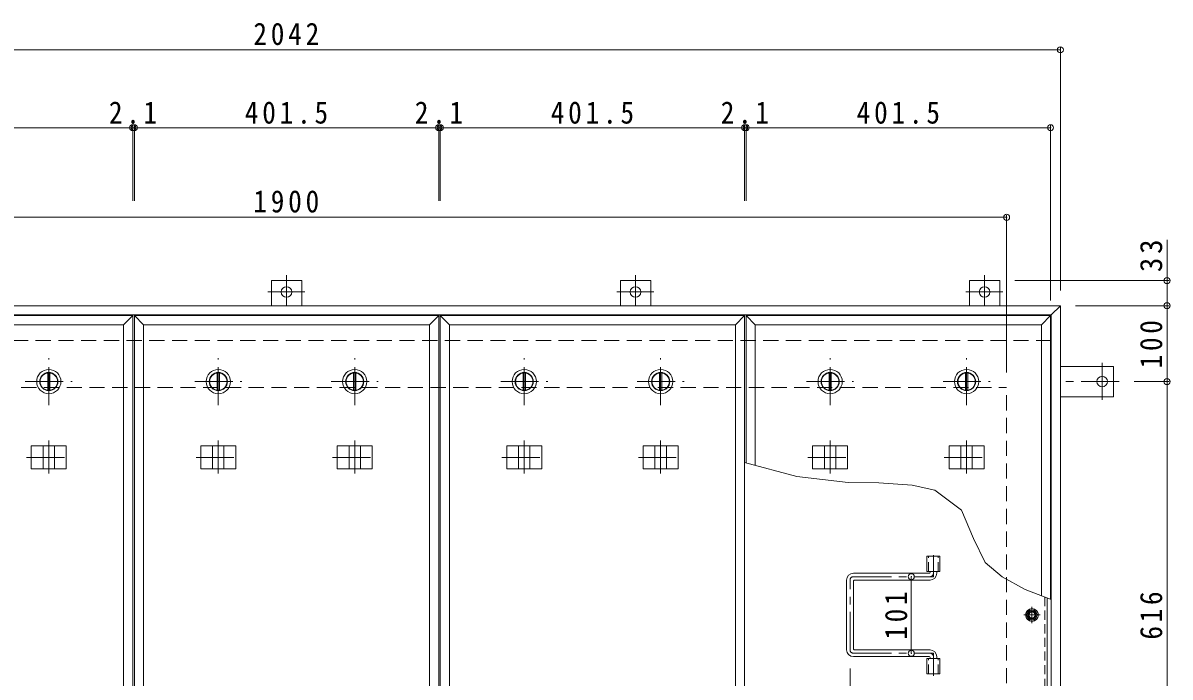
# Model space of a CAD drawing. Units: millimetres at full size, sheet at 1:10. Extents: x -2686 to 2781, y -1962 to 1858.
# Drawn here: x -1709 to -196, y 399 to 1262 of the extents above; entities that cross this region are included whole.
import ezdxf

# ---------------------------------------------------------------- set-up
doc = ezdxf.new("R2010")
doc.units = ezdxf.units.MM
doc.header["$LTSCALE"] = 10
doc.header["$PDMODE"] = 32
doc.header["$PDSIZE"] = 8
for name, pattern in [('CHAIN1', [8, 5, -1, 1, -1]), ('DASHED1', [1.8, 1.2, -0.6]), ('DASHED2', [3, 2, -1])]:
    doc.linetypes.add(name, pattern=pattern)
for name, color, linetype, lineweight in [('0-1_躯体', 2, 'DASHED2', 9), ('0-2_仕上', 4, 'Continuous', 9), ('0-3_建具', 4, 'Continuous', 9), ('0-5_寸法', 7, 'Continuous', 9), ('0-6_ハッチ', 6, 'Continuous', 9), ('0-7', 5, 'Continuous', 5), ('0-A', 3, 'CHAIN1', 9), ('0-B', 2, 'Continuous', 9), ('0-C', 2, 'Continuous', 9), ('0-E', 3, 'Continuous', 9), ('0-F', 7, 'Continuous', 9)]:
    doc.layers.add(name, color=color, linetype=linetype, lineweight=lineweight)
doc.styles.add('ＭＳ ゴシック', font='')
doc.styles.get('ＭＳ ゴシック').set_extended_font_data('MS Gothic')

msp = doc.modelspace()

# ---------------------------------------------------------------- linework, layer by layer
at = {"layer": '0-1_躯体'}
for p, q in [((-352.35, 842.92), (-2370.35, 842.92)), ((-2311.35, 780.92), (-411.35, 780.92)), ((-411.35, 180.92), (-411.35, 780.92))]:
    msp.add_line(p, q, dxfattribs=at)
at = {"layer": '0-2_仕上'}
for p, q in [((-1564.22, 875.92), (-1965.72, 875.92)), ((-1562.1, 85.92), (-1562.1, 875.92)), ((-1160.6, 875.92), (-1562.1, 875.92)), ((-1550.1, 97.92), (-1550.1, 863.92)), ((-1158.47, 85.92), (-1158.47, 875.92)), ((-756.97, 875.92), (-1158.47, 875.92)), ((-1146.47, 97.92), (-1146.47, 863.92)), ((-754.85, 681.4), (-754.85, 875.92)), ((-742.85, 678.18), (-742.85, 863.92)), ((-365.35, 506.34), (-365.35, 863.92)), ((-353.35, 501.69), (-353.35, 875.92))]:
    msp.add_line(p, q, dxfattribs=at)
at = {"layer": '0-2_仕上', "color": 3}
for p, q in [((-516.5, 538.42), (-516.5, 558.42)), ((-516.5, 558.42), (-499.2, 558.42)), ((-499.2, 538.42), (-499.2, 558.42)), ((-516.5, 538.42), (-499.2, 538.42)), ((-516.5, 403.42), (-516.5, 423.42)), ((-516.5, 423.42), (-499.2, 423.42)), ((-499.2, 403.42), (-499.2, 423.42)), ((-516.5, 403.42), (-499.2, 403.42))]:
    msp.add_line(p, q, dxfattribs=at)
at = {"layer": '0-2_仕上', "color": 3, "linetype": 'DASHED1'}
for p, q in [((-514.2, 538.42), (-514.2, 558.42)), ((-501.5, 538.42), (-501.5, 558.42)), ((-514.2, 403.42), (-514.2, 423.42)), ((-501.5, 403.42), (-501.5, 423.42))]:
    msp.add_line(p, q, dxfattribs=at)
at = {"layer": '0-2_仕上'}
for points in [[(-1576.22, 863.92), (-1953.72, 863.92), (-1965.72, 875.92)], [(-1953.72, 97.92), (-1576.22, 97.92), (-1564.22, 85.92), (-1564.22, 875.92)], [(-1576.22, 97.92), (-1576.22, 863.92), (-1564.22, 875.92)], [(-1172.6, 863.92), (-1550.1, 863.92), (-1562.1, 875.92)], [(-1550.1, 97.92), (-1172.6, 97.92), (-1160.6, 85.92), (-1160.6, 875.92)], [(-1172.6, 97.92), (-1172.6, 863.92), (-1160.6, 875.92)], [(-768.97, 863.92), (-1146.47, 863.92), (-1158.47, 875.92)], [(-1146.47, 97.92), (-768.97, 97.92), (-756.97, 85.92), (-756.97, 875.92)], [(-768.97, 97.92), (-768.97, 863.92), (-756.97, 875.92)], [(-365.35, 863.92), (-353.35, 875.92), (-754.85, 875.92)], [(-365.35, 863.92), (-742.85, 863.92), (-754.85, 875.92)]]:
    msp.add_lwpolyline(points, dxfattribs=at)
at = {"layer": '0-3_建具', "color": 2}
for p, q in [((-340.35, 888.92), (-2382.35, 888.92)), ((-340.35, 888.92), (-352.35, 876.92)), ((-340.35, 72.92), (-340.35, 888.92)), ((-352.35, 876.92), (-2370.35, 876.92)), ((-352.35, 84.92), (-352.35, 876.92))]:
    msp.add_line(p, q, dxfattribs=at)
at = {"layer": '0-3_建具'}
for p, q in [((-1698.06, 703.92), (-1698.06, 673.92)), ((-1698.06, 703.92), (-1651.88, 703.92)), ((-1682.47, 703.92), (-1682.47, 673.92)), ((-1667.47, 703.92), (-1667.47, 673.92)), ((-1651.88, 703.92), (-1651.88, 673.92)), ((-1474.44, 703.92), (-1474.44, 673.92)), ((-1474.44, 703.92), (-1428.26, 703.92)), ((-1458.85, 703.92), (-1458.85, 673.92)), ((-1443.85, 703.92), (-1443.85, 673.92)), ((-1428.26, 703.92), (-1428.26, 673.92)), ((-1294.44, 703.92), (-1294.44, 673.92)), ((-1294.44, 703.92), (-1248.26, 703.92)), ((-1278.85, 703.92), (-1278.85, 673.92)), ((-1263.85, 703.92), (-1263.85, 673.92)), ((-1248.26, 703.92), (-1248.26, 673.92)), ((-1070.81, 703.92), (-1070.81, 673.92)), ((-1070.81, 703.92), (-1024.63, 703.92)), ((-1055.22, 703.92), (-1055.22, 673.92)), ((-1040.22, 703.92), (-1040.22, 673.92)), ((-1024.63, 703.92), (-1024.63, 673.92)), ((-890.81, 703.92), (-890.81, 673.92)), ((-890.81, 703.92), (-844.63, 703.92)), ((-875.22, 703.92), (-875.22, 673.92)), ((-860.22, 703.92), (-860.22, 673.92)), ((-844.63, 703.92), (-844.63, 673.92)), ((-667.19, 703.92), (-667.19, 673.92)), ((-667.19, 703.92), (-621.01, 703.92)), ((-651.6, 703.92), (-651.6, 673.92)), ((-636.6, 703.92), (-636.6, 673.92)), ((-621.01, 703.92), (-621.01, 673.92)), ((-487.19, 703.92), (-487.19, 673.92)), ((-487.19, 703.92), (-441.01, 703.92)), ((-471.6, 703.92), (-471.6, 673.92)), ((-456.6, 703.92), (-456.6, 673.92)), ((-441.01, 703.92), (-441.01, 673.92)), ((-1698.06, 673.92), (-1651.88, 673.92)), ((-1474.44, 673.92), (-1428.26, 673.92)), ((-1294.44, 673.92), (-1248.26, 673.92)), ((-1070.81, 673.92), (-1024.63, 673.92)), ((-890.81, 673.92), (-844.63, 673.92)), ((-667.19, 673.92), (-621.01, 673.92)), ((-487.19, 673.92), (-441.01, 673.92))]:
    msp.add_line(p, q, dxfattribs=at)
at = {"layer": '0-3_建具', "linetype": 'CHAIN1'}
for p, q in [((-1674.97, 711.04), (-1674.97, 667.8)), ((-1451.35, 711.04), (-1451.35, 667.8)), ((-1271.35, 711.04), (-1271.35, 667.8)), ((-1047.72, 711.04), (-1047.72, 667.8)), ((-867.72, 711.04), (-867.72, 667.8)), ((-644.1, 711.04), (-644.1, 667.8)), ((-464.1, 711.04), (-464.1, 667.8)), ((-1704.38, 688.92), (-1645.56, 688.92)), ((-1480.76, 688.92), (-1421.94, 688.92)), ((-1300.76, 688.92), (-1241.94, 688.92)), ((-1077.13, 688.92), (-1018.31, 688.92)), ((-897.13, 688.92), (-838.31, 688.92)), ((-673.51, 688.92), (-614.69, 688.92)), ((-493.51, 688.92), (-434.69, 688.92))]:
    msp.add_line(p, q, dxfattribs=at)
at = {"layer": '0-5_寸法'}
for p, q in [((-199.63, 922.12), (-199.63, 975.88)), ((-688.05, 663.5), (-756.97, 681.97)), ((-620.29, 655.88), (-688.05, 663.5))]:
    msp.add_line(p, q, dxfattribs=at)
for points in [[(-455.05, 581.79), (-470.86, 619.25), (-505.83, 645.47), (-535.79, 652.13), (-579.91, 655.46), (-620.29, 655.88)], [(-417.12, 531.1), (-439.69, 550.34), (-455.05, 581.79)], [(-352.35, 501.31), (-386.89, 514.68), (-417.12, 531.1)]]:
    msp.add_lwpolyline(points, dxfattribs=at)
at = {"layer": '0-6_ハッチ', "linetype": 'CHAIN1'}
for p, q in [((-507.85, 559.8), (-507.85, 531.42)), ((-613.34, 531.42), (-507.85, 531.42)), ((-617.85, 434.93), (-617.85, 526.91)), ((-613.34, 430.42), (-507.85, 430.42)), ((-507.85, 400.54), (-507.85, 430.42))]:
    msp.add_line(p, q, dxfattribs=at)
at = {"layer": '0-6_ハッチ'}
for p, q in [((-513.35, 535.92), (-613.35, 535.92)), ((-512.35, 536.92), (-512.35, 538.42)), ((-503.35, 535.92), (-503.35, 538.42)), ((-622.35, 434.92), (-622.35, 526.92)), ((-613.35, 435.92), (-613.35, 525.92)), ((-612.35, 526.92), (-512.35, 526.92)), ((-513.35, 425.92), (-613.35, 425.92)), ((-612.35, 434.92), (-512.35, 434.92)), ((-512.35, 424.92), (-512.35, 423.42)), ((-503.35, 425.92), (-503.35, 423.42))]:
    msp.add_line(p, q, dxfattribs=at)
for centre, radius, start, end in [((-613.35, 526.92), 9, 90, 180), ((-513.35, 536.92), 1, 270, 0), ((-512.35, 535.92), 9, 270, 0), ((-612.35, 525.92), 1, 90, 180), ((-613.35, 434.92), 9, 180, 270), ((-612.35, 435.92), 1, 180, 270), ((-513.35, 424.92), 1, 0, 90), ((-512.35, 425.92), 9, 0, 90)]:
    msp.add_arc(centre, radius, start, end, dxfattribs=at)
at = {"layer": '0-6_ハッチ', "linetype": 'CHAIN1'}
for centre, radius, start, end in [((-613.34, 526.91), 4.51, 90, 180), ((-512.35, 535.92), 4.5, 270.29569, 0), ((-613.34, 434.93), 4.51, 180, 270), ((-512.35, 425.92), 4.5, 0, 89.70431)]:
    msp.add_arc(centre, radius, start, end, dxfattribs=at)
at = {"layer": '0-7'}
for radius in [5, 4.19]:
    msp.add_circle((-377.85, 480.92), radius, dxfattribs=at)
at = {"layer": '0-A', "linetype": 'DASHED1'}
msp.add_line((-361.05, 504.68), (-361.05, 130.62), dxfattribs=at)
at = {"layer": '0-A', "linetype": 'Continuous'}
msp.add_line((-357.85, 127.42), (-357.85, 503.44), dxfattribs=at)
at = {"layer": '0-A'}
for p, q in [((-377.85, 470.24), (-377.85, 491.6)), ((-367.17, 480.92), (-388.53, 480.92))]:
    msp.add_line(p, q, dxfattribs=at)
at = {"layer": '0-B'}
for p, q in [((-385.35, 480.92), (-381.6, 487.42)), ((-381.6, 487.42), (-374.1, 487.42)), ((-370.35, 480.92), (-374.1, 487.42)), ((-370.35, 480.92), (-374.1, 474.42))]:
    msp.add_line(p, q, dxfattribs=at)
msp.add_lwpolyline([(-385.35, 480.92), (-381.6, 474.42), (-374.1, 474.42)], dxfattribs=at)
for radius in [8.5, 6.5]:
    msp.add_circle((-377.85, 480.92), radius, dxfattribs=at)
at = {"layer": '0-C', "linetype": 'CHAIN1'}
for p, q in [((-1674.97, 757.92), (-1674.97, 819.92)), ((-1451.35, 757.92), (-1451.35, 819.92)), ((-1271.35, 757.92), (-1271.35, 819.92)), ((-1047.72, 757.92), (-1047.72, 819.92)), ((-867.72, 757.92), (-867.72, 819.92)), ((-644.1, 757.92), (-644.1, 819.92)), ((-464.1, 757.92), (-464.1, 819.92)), ((-1705.97, 788.92), (-1643.97, 788.92)), ((-1482.35, 788.92), (-1420.35, 788.92)), ((-1302.35, 788.92), (-1240.35, 788.92)), ((-1078.72, 788.92), (-1016.72, 788.92)), ((-898.72, 788.92), (-836.72, 788.92)), ((-675.1, 788.92), (-613.1, 788.92)), ((-495.1, 788.92), (-433.1, 788.92))]:
    msp.add_line(p, q, dxfattribs=at)
at = {"layer": '0-C'}
for p, q in [((-1676.47, 800.33), (-1676.47, 777.52)), ((-1673.47, 800.33), (-1673.47, 777.52)), ((-1452.85, 800.33), (-1452.85, 777.52)), ((-1449.85, 800.33), (-1449.85, 777.52)), ((-1272.85, 800.33), (-1272.85, 777.52)), ((-1269.85, 800.33), (-1269.85, 777.52)), ((-1049.22, 800.33), (-1049.22, 777.52)), ((-1046.22, 800.33), (-1046.22, 777.52)), ((-869.22, 800.33), (-869.22, 777.52)), ((-866.22, 800.33), (-866.22, 777.52)), ((-645.6, 800.33), (-645.6, 777.52)), ((-642.6, 800.33), (-642.6, 777.52)), ((-465.6, 800.33), (-465.6, 777.52)), ((-462.6, 800.33), (-462.6, 777.52))]:
    msp.add_line(p, q, dxfattribs=at)
for centre, radius in [((-1674.97, 788.92), 16), ((-1451.35, 788.92), 16), ((-1271.35, 788.92), 16), ((-1047.72, 788.92), 16), ((-867.72, 788.92), 16), ((-644.1, 788.92), 16), ((-464.1, 788.92), 16), ((-1674.97, 788.92), 12), ((-1674.97, 788.92), 11.5), ((-1451.35, 788.92), 12), ((-1451.35, 788.92), 11.5), ((-1271.35, 788.92), 12), ((-1271.35, 788.92), 11.5), ((-1047.72, 788.92), 12), ((-1047.72, 788.92), 11.5), ((-867.72, 788.92), 12), ((-867.72, 788.92), 11.5), ((-644.1, 788.92), 12), ((-644.1, 788.92), 11.5), ((-464.1, 788.92), 12), ((-464.1, 788.92), 11.5)]:
    msp.add_circle(centre, radius, dxfattribs=at)
at = {"layer": '0-E', "linetype": 'CHAIN1'}
for p, q in [((-1361.35, 929.28), (-1361.35, 889.12)), ((-900.85, 929.28), (-900.85, 889.12)), ((-440.35, 929.28), (-440.35, 889.12)), ((-1386.19, 907.12), (-1337.3, 907.12)), ((-925.69, 907.12), (-876.8, 907.12)), ((-465.19, 907.12), (-416.3, 907.12)), ((-285.15, 813.76), (-285.15, 764.88)), ((-262.99, 788.92), (-340.35, 788.92))]:
    msp.add_line(p, q, dxfattribs=at)
at = {"layer": '0-E'}
for p, q in [((-1381.35, 888.92), (-1381.35, 922.12)), ((-1381.35, 922.12), (-1341.35, 922.12)), ((-1341.35, 888.92), (-1341.35, 922.12)), ((-920.85, 888.92), (-920.85, 922.12)), ((-920.85, 922.12), (-880.85, 922.12)), ((-880.85, 888.92), (-880.85, 922.12)), ((-460.35, 922.12), (-420.35, 922.12)), ((-460.35, 888.92), (-460.35, 922.12)), ((-420.35, 888.92), (-420.35, 922.12)), ((-340.35, 808.92), (-270.15, 808.92)), ((-270.15, 808.92), (-270.15, 768.92)), ((-340.35, 768.92), (-270.15, 768.92))]:
    msp.add_line(p, q, dxfattribs=at)
for centre in [(-1361.35, 907.12), (-900.85, 907.12), (-440.35, 907.12), (-285.15, 788.92)]:
    msp.add_circle(centre, 7, dxfattribs=at)
at = {"layer": '0-F'}
for p, q in [((-2382.35, 1226.64), (-340.35, 1226.64)), ((-340.35, 1229.64), (-340.35, 908.92)), ((-1965.72, 1123.84), (-1564.22, 1123.84)), ((-1564.22, 1126.84), (-1564.22, 1027.25)), ((-1564.22, 1123.84), (-1562.1, 1123.84)), ((-1562.1, 1126.84), (-1562.1, 1027.25)), ((-1562.1, 1123.84), (-1160.6, 1123.84)), ((-1160.6, 1126.84), (-1160.6, 1027.25)), ((-1160.6, 1123.84), (-1158.47, 1123.84)), ((-1158.47, 1126.84), (-1158.47, 1027.25)), ((-1158.47, 1123.84), (-756.97, 1123.84)), ((-756.97, 1126.84), (-756.97, 1027.25)), ((-756.97, 1123.84), (-754.85, 1123.84)), ((-754.85, 1126.84), (-754.85, 1027.25)), ((-754.85, 1123.84), (-353.35, 1123.84)), ((-353.35, 1126.84), (-353.35, 895.92)), ((-2311.35, 1005.64), (-411.35, 1005.64)), ((-411.35, 1008.64), (-411.35, 800.92)), ((-196.63, 922.12), (-400.35, 922.12)), ((-199.63, 888.92), (-199.63, 922.12)), ((-196.63, 888.92), (-320.35, 888.92)), ((-199.63, 888.92), (-199.63, 788.92)), ((-196.63, 788.92), (-242.99, 788.92)), ((-199.63, 788.92), (-199.63, 172.92)), ((-537.12, 430.42), (-537.12, 531.42)), ((-617.85, 305.27), (-617.85, 410.42))]:
    msp.add_line(p, q, dxfattribs=at)
for p in [(-340.35, 1226.64), (-1564.22, 1123.84), (-1562.1, 1123.84), (-1160.6, 1123.84), (-1158.47, 1123.84), (-756.97, 1123.84), (-754.85, 1123.84), (-353.35, 1123.84), (-411.35, 1005.64), (-199.63, 922.12), (-199.63, 888.92), (-199.63, 788.92), (-537.12, 531.42), (-537.12, 430.42)]:
    msp.add_point(p, dxfattribs=at)

# ---------------------------------------------------------------- texts
at = {"layer": '0-F', "color": 2, "char_height": 29.33, "attachment_point": 7, "style": 'ＭＳ ゴシック'}
for s, insert in [('\\T1.28;\\W0.9;2042', (-1405.1, 1232.64)), ('\\T1.27;\\W0.9;2.1', (-1595.66, 1128.84)), ('\\T1.28;\\W0.9;401.5', (-1416.35, 1128.84)), ('\\T1.27;\\W0.9;2.1', (-1192.04, 1128.84)), ('\\T1.28;\\W0.9;401.5', (-1012.72, 1128.84)), ('\\T1.27;\\W0.9;2.1', (-788.41, 1128.84)), ('\\T1.28;\\W0.9;401.5', (-609.1, 1128.84)), ('\\T1.28;\\W0.9;1900', (-1405.1, 1011.64))]:
    msp.add_mtext(s, dxfattribs=dict(at, insert=insert))
at = {"layer": '0-F', "color": 2, "char_height": 29.33, "attachment_point": 7, "rotation": 90, "style": 'ＭＳ ゴシック'}
for s, insert in [('\\T1.27;\\W0.95;33', (-205.63, 933.38)), ('\\T1.27;\\W0.9;100', (-205.63, 806.42)), ('\\T1.27;\\W0.9;101', (-542.12, 448.42)), ('\\T1.27;\\W0.9;616', (-205.63, 448.42))]:
    msp.add_mtext(s, dxfattribs=dict(at, insert=insert))

doc.saveas('drawing.dxf')
